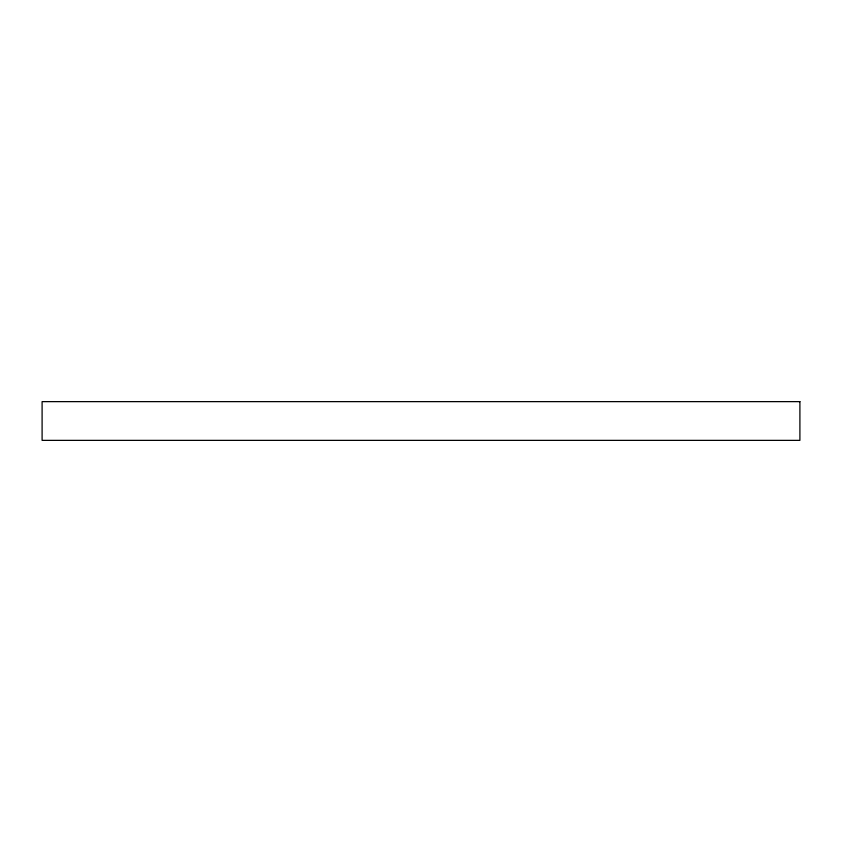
<?xml version="1.0" encoding="UTF-8"?>
<svg xmlns="http://www.w3.org/2000/svg" width="842" height="842" viewBox="0 0 842 842"><rect width="100%" height="100%" fill="white"/><g stroke="black" fill="none" stroke-linecap="round" stroke-linejoin="round"><path stroke-width="1.26" d="M799.9 401.634L42.1 401.634L42.1 440.366L799.9 440.366L799.9 401.634"/></g></svg>
